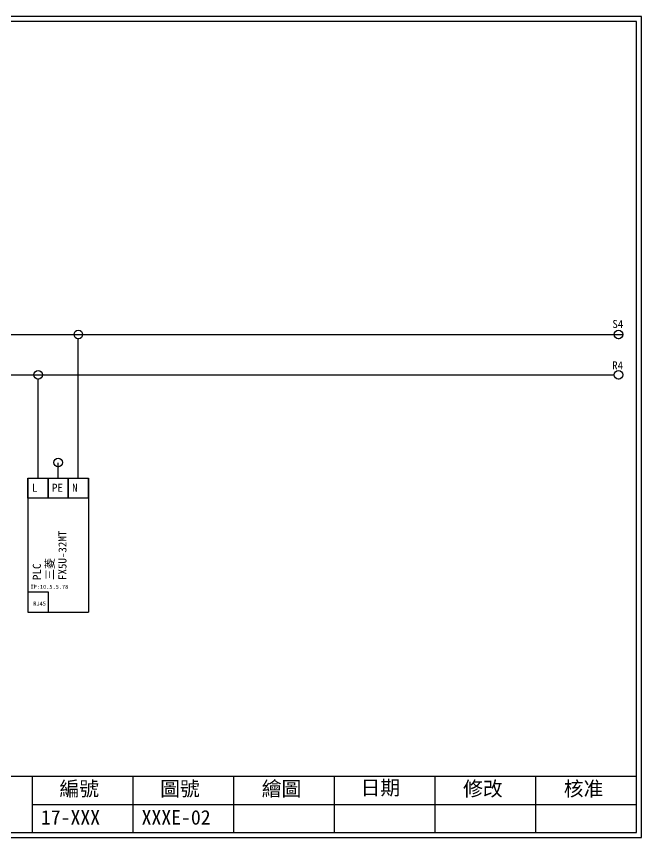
# Model space of a CAD drawing. Extents: x 10 to 297, y 3 to 207.
# Drawn here: x 141.8 to 297, y 3 to 207 of the extents above; entities that cross this region are included whole.
import ezdxf

# ---------------------------------------------------------------- set-up
doc = ezdxf.new("R2010")
doc.units = 0
doc.layers.get('0').update_dxf_attribs({"linetype": 'CONTINUOUS'})
doc.layers.add('圖框層', color=7, linetype='CONTINUOUS')
doc.layers.add('標尺寸層', color=3, linetype='CONTINUOUS')
doc.styles.add('STSL', font='kaiu.ttf')

msp = doc.modelspace()

# ---------------------------------------------------------------- linework, layer by layer
at = {"color": 7}
for centre in [(157.15, 127.96), (291.27, 127.96), (147.15, 117.96), (291.27, 117.96), (152.15, 96.16)]:
    msp.add_circle(centre, 1.07, dxfattribs=at)
at = {"layer": '圖框層', "color": 7}
for p, q in [((297, 206.97), (10, 206.97)), ((297, 3), (297, 206.97)), ((295.75, 205.72), (11.25, 205.72)), ((295.75, 4.25), (295.75, 205.72)), ((11.25, 18.25), (295.75, 18.25)), ((145.75, 4.25), (145.75, 18.25)), ((170.75, 4.25), (170.75, 18.25)), ((195.75, 4.25), (195.75, 18.25)), ((220.75, 4.25), (220.75, 18.25)), ((245.75, 4.25), (245.75, 18.25)), ((270.75, 4.25), (270.75, 18.25)), ((145.75, 11.25), (295.75, 11.25)), ((11.25, 4.25), (295.75, 4.25)), ((10, 3), (297, 3))]:
    msp.add_line(p, q, dxfattribs=at)
at = {"layer": '標尺寸層', "color": 7}
for p, q in [((15.47, 127.96), (217.6, 127.96)), ((157.15, 92.28), (157.15, 126.89)), ((157.15, 126.89), (157.15, 126.82)), ((217.6, 127.96), (292.34, 127.96)), ((291.26, 126.89), (291.26, 126.82)), ((15.47, 117.96), (290.2, 117.96)), ((147.15, 92.28), (147.15, 116.89)), ((147.15, 116.89), (147.15, 116.82)), ((291.26, 116.89), (291.26, 116.82)), ((152.15, 92.28), (152.15, 96.11)), ((152.15, 95.09), (152.15, 95.02)), ((144.65, 92.28), (149.65, 92.28)), ((144.65, 87.28), (144.65, 92.28)), ((144.65, 92.28), (159.65, 92.28)), ((144.65, 92.28), (144.65, 59.01)), ((144.65, 87.28), (144.65, 92.28)), ((144.65, 92.28), (144.65, 87.28)), ((149.65, 92.28), (149.65, 87.28)), ((149.65, 92.28), (154.65, 92.28)), ((149.65, 87.28), (149.65, 92.28)), ((154.65, 92.28), (159.65, 92.28)), ((154.65, 87.28), (154.65, 92.28)), ((154.65, 92.28), (154.65, 87.28)), ((159.65, 92.28), (159.65, 87.28)), ((159.65, 92.28), (159.65, 59.01)), ((159.65, 87.28), (159.65, 92.28)), ((159.65, 92.28), (159.65, 59.01)), ((159.65, 87.28), (159.65, 92.28)), ((159.65, 92.28), (159.65, 87.28)), ((149.65, 87.28), (144.65, 87.28)), ((154.65, 87.28), (149.65, 87.28)), ((159.65, 87.28), (154.65, 87.28)), ((144.65, 64.01), (149.65, 64.01)), ((149.65, 64.01), (149.65, 59.01)), ((144.65, 59.01), (159.65, 59.01))]:
    msp.add_line(p, q, dxfattribs=at)

# ---------------------------------------------------------------- texts
at = {"layer": '圖框層', "color": 7, "style": 'STSL'}
for s, height, p in [('S4', 2, (289.74, 129.57)), ('R4', 2, (289.69, 119.29)), ('L', 2, (145.62, 88.89)), ('PE', 2, (150.62, 88.89)), ('N', 2, (155.62, 88.89)), ('IP:10.5.5.78', 1, (145.27, 64.79)), ('RJ45', 1, (145.97, 60.62)), ('編號', 3.6, (152.47, 13.34)), ('圖號', 3.6, (177.47, 13.34)), ('繪圖', 3.6, (202.69, 13.34)), ('日期', 3.6, (227.22, 13.59)), ('修改', 3.6, (252.69, 13.34)), ('核准', 3.6, (277.69, 13.34)), ('17-XXX', 3.6, (147.86, 6.22)), ('XXXE-02', 3.6, (172.86, 6.22))]:
    msp.add_text(s, height=height, dxfattribs=at).set_placement(p)
for s, p in [('FX5U-32MT', (154.2, 66.98)), ('三菱', (151.09, 66.98)), ('PLC', (147.85, 66.98))]:
    msp.add_text(s, height=2, rotation=90, dxfattribs=at).set_placement(p)

doc.saveas('drawing.dxf')
